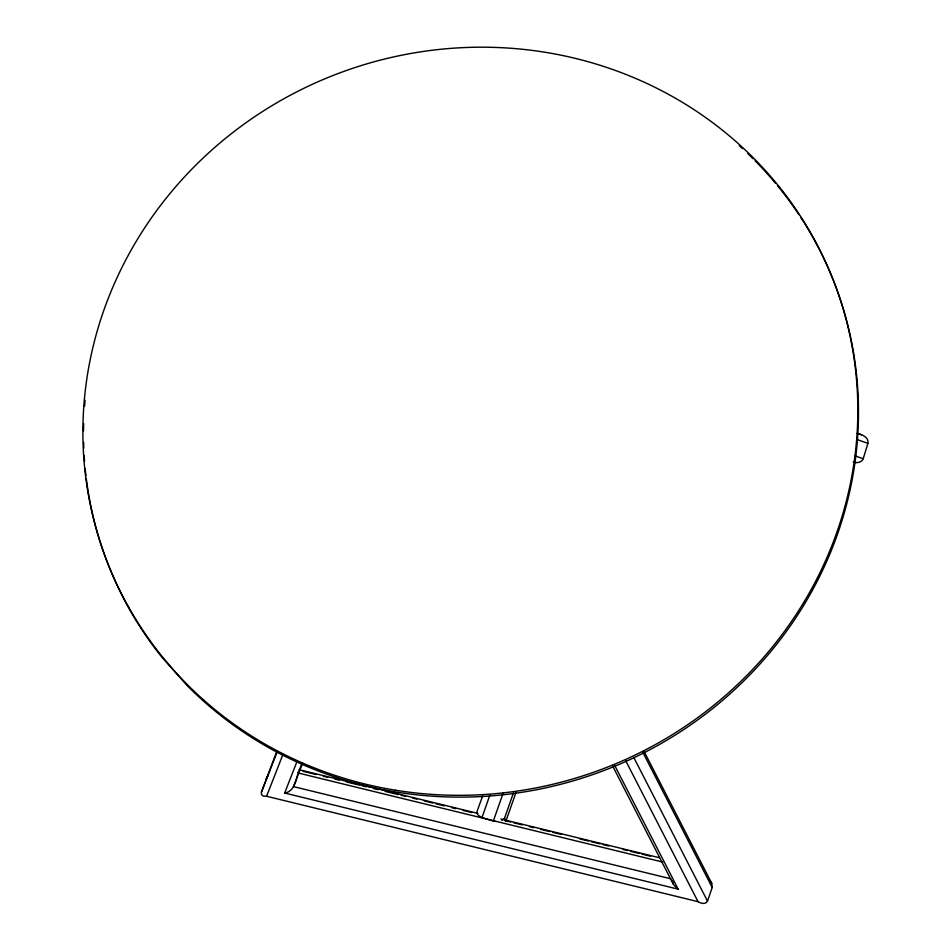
<?xml version="1.0" encoding="UTF-8"?>
<svg xmlns="http://www.w3.org/2000/svg" width="951" height="951" viewBox="0 0 951 951"><rect width="100%" height="100%" fill="white"/><g stroke="black" fill="none" stroke-linecap="round" stroke-linejoin="round"><path stroke-width="1.43" d="M298.412 771.689L298.174 773.008L662.716 862.07M853.142 462.115C856.649 463.292 861.796 462.697 863.211 458.739L867.894 443.368C869.143 437.353 861.856 434.429 857.255 433.323M276.967 750.91L261.442 792.124L261.454 794.608L263.332 796.13L266.577 796.26L698.034 901.667C700.697 903.438 705.82 904.829 707.485 901.096L712.204 887.497L711.74 883.313L644.112 751.516M297.711 774.376C295.916 781.532 293.574 791.862 284.658 793.027L297.104 761.252M482.609 795.999L477.057 811.405L477.509 814.377M477.973 815.066L481.979 817.587L489.86 795.167M481.979 817.587L493.331 821.022L503.186 793.003M501.795 820.416L504.577 818.098L513.421 792.956M516.108 792.112L505.789 821.462L504.577 818.098M261.442 792.124L277.11 752.086M266.577 796.26L282.804 754.809M298.174 773.008L301.419 764.723M302.656 763.13L293.455 786.608L670.966 878.843M266.161 778.524L268.004 775.731M495.459 821.45L493.331 821.022M299.161 769.716L477.866 813.378M500.927 819.013L659.459 857.743M303.131 771.332L316.101 774.506M323.316 776.266L327.643 777.324M334.847 779.083L339.174 780.141M346.378 781.9L359.347 785.074M362.236 785.776L366.563 786.834M373.767 788.593L378.094 789.651M385.298 791.41L398.267 794.584M401.156 795.286L405.483 796.344M412.686 798.103L417.014 799.161M424.217 800.92L432.871 803.036M435.748 803.738L444.402 805.854M451.606 807.613L455.933 808.671M463.137 810.43L471.791 812.546M504.945 820.642L510.711 822.044M513.588 822.758L522.242 824.862M529.445 826.633L533.773 827.679M540.976 829.45L549.63 831.554M552.519 832.268L561.161 834.372M579.908 838.948L588.55 841.064M591.439 841.766L600.081 843.882M602.97 844.595L608.735 845.998M623.143 849.516L627.47 850.574M630.358 851.276L639.001 853.392M641.889 854.093L650.532 856.209M284.658 793.027L678.194 889.173L614.524 765.091M857.196 433.513L861.463 434.797M856.708 439.433L867.894 443.368M854.818 455.802L863.211 458.739M678.194 889.173L673.926 885.215L672.191 880.721M709.196 879.723L711.74 883.313M642.543 751.742L712.204 887.497M633.758 757.436L707.485 901.096M625.651 760.61L698.034 901.667M612.385 765.507L673.344 884.299M804.439 223.188A389.446 372.031 -19.8 0 1 702.789 716.174A389.446 372.031 -19.8 0 1 186.931 685.338L160.945 656.024A389.446 372.031 -19.8 0 1 86.291 478.484M85.947 475.619A389.446 372.031 -19.8 0 1 85.174 468.427M84.556 461.211A389.446 372.031 -19.8 0 1 84.163 455.434M83.807 448.194A389.446 372.031 -19.8 0 1 83.629 442.405M83.533 430.815A389.446 372.031 -19.8 0 1 83.676 423.564M84.591 406.148A389.446 372.031 -19.8 0 1 85.091 400.359M739.284 145.717A389.446 372.031 -19.8 0 1 742.529 148.653M747.831 153.634A389.446 372.031 -19.8 0 1 753.037 158.722M755.094 160.778A389.446 372.031 -19.8 0 1 775.588 183.353M777.442 185.588A389.446 372.031 -19.8 0 1 798.959 214.676M800.552 217.101A389.446 372.031 -19.8 0 1 803.666 221.963M395.426 790.21A389.446 372.031 -19.8 0 0 837.058 290.126A389.446 372.031 -19.8 0 0 178.586 183.424A389.446 372.031 -19.8 0 0 395.426 790.21"/></g></svg>
